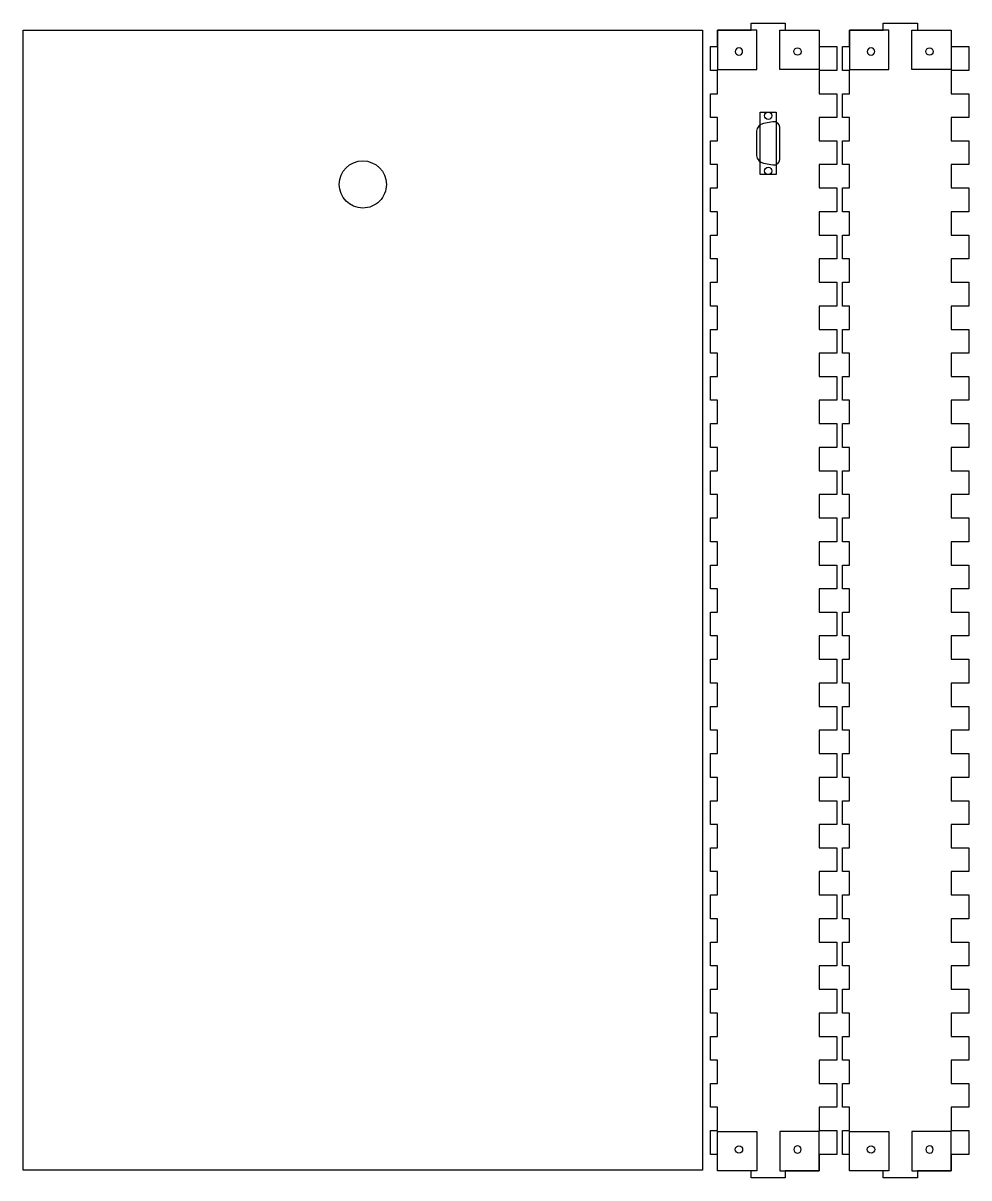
# Model space of a CAD drawing. Extents: x 52 to 1137, y 257 to 858.
# Drawn here: x 701 to 1137, y 325 to 858 of the extents above; entities that cross this region are included whole.
import ezdxf

# ---------------------------------------------------------------- set-up
doc = ezdxf.new("R2010")
doc.units = 0
doc.layers.add('Calque_1', color=7, linetype='CONTINUOUS')

msp = doc.modelspace()

# ---------------------------------------------------------------- linework, layer by layer
at = {"layer": 'Calque_1', "color": 1}
for p, q in [((700.600312, 854.857261), (1014.200192, 854.857261)), ((700.600312, 328.252687), (700.600312, 854.857261)), ((1014.200192, 854.857261), (1014.200192, 328.252687)), ((1021.079344, 847.226249), (1021.079344, 854.857255)), ((1021.079344, 854.857255), (1036.670456, 854.857255)), ((1036.670456, 854.857255), (1036.670456, 858.05726)), ((1036.670456, 858.05726), (1052.421566, 858.05726)), ((1052.421566, 858.05726), (1052.421566, 854.857255)), ((1052.421566, 854.857255), (1068.012676, 854.857255)), ((1068.012676, 854.857255), (1068.012676, 847.226249)), ((1082.033269, 847.22624), (1082.033269, 854.857261)), ((1082.033269, 854.857261), (1097.624382, 854.857261)), ((1097.624382, 854.857261), (1097.624382, 858.05726)), ((1097.624382, 858.05726), (1113.375492, 858.05726)), ((1113.375492, 858.05726), (1113.375492, 854.857261)), ((1113.375492, 854.857261), (1128.966601, 854.857261)), ((1128.966601, 854.857261), (1128.966601, 847.22624)), ((1017.879345, 836.235217), (1017.879345, 847.226249)), ((1017.879345, 847.226249), (1021.079344, 847.226249)), ((1032.72936, 844.907275), (1032.72936, 844.907275)), ((1056.362639, 844.907263), (1056.362639, 844.907263)), ((1068.012676, 847.226249), (1076.212433, 847.226249)), ((1076.212433, 847.226249), (1076.212433, 836.235217)), ((1078.83327, 836.23522), (1078.83327, 847.22624)), ((1078.83327, 847.22624), (1082.033269, 847.22624)), ((1093.683274, 844.907272), (1093.683274, 844.907272)), ((1117.316564, 844.90726), (1117.316564, 844.90726)), ((1128.966601, 847.22624), (1137.166359, 847.22624)), ((1137.166359, 847.22624), (1137.166359, 836.23522)), ((1021.079344, 836.235217), (1017.879345, 836.235217)), ((1021.079344, 825.457546), (1021.079344, 836.235217)), ((1076.212433, 836.235217), (1068.012676, 836.235217)), ((1068.012676, 836.235217), (1068.012676, 825.457546)), ((1082.033269, 836.23522), (1078.83327, 836.23522)), ((1082.033269, 825.457532), (1082.033269, 836.23522)), ((1137.166359, 836.23522), (1128.966601, 836.23522)), ((1128.966601, 836.23522), (1128.966601, 825.457532)), ((1017.879345, 814.466515), (1017.879345, 825.457546)), ((1017.879345, 825.457546), (1021.079344, 825.457546)), ((1068.012676, 825.457546), (1076.212433, 825.457546)), ((1076.212433, 825.457546), (1076.212433, 814.466515)), ((1078.83327, 814.466512), (1078.83327, 825.457532)), ((1078.83327, 825.457532), (1082.033269, 825.457532)), ((1128.966601, 825.457532), (1137.166359, 825.457532)), ((1137.166359, 825.457532), (1137.166359, 814.466512)), ((1021.079344, 814.466515), (1017.879345, 814.466515)), ((1021.079344, 803.688815), (1021.079344, 814.466515)), ((1046.678962, 812.433101), (1042.415319, 811.735504)), ((1044.546031, 813.578079), (1044.546031, 813.578079)), ((1076.212433, 814.466515), (1068.012676, 814.466515)), ((1068.012676, 814.466515), (1068.012676, 803.688815)), ((1082.033269, 814.466512), (1078.83327, 814.466512)), ((1082.033269, 803.688826), (1082.033269, 814.466512)), ((1137.166359, 814.466512), (1128.966601, 814.466512)), ((1128.966601, 814.466512), (1128.966601, 803.688826)), ((1039.19601, 808.186842), (1039.19601, 796.869364)), ((1049.896014, 795.119784), (1049.896014, 809.93645)), ((1017.879345, 792.697812), (1017.879345, 803.688815)), ((1017.879345, 803.688815), (1021.079344, 803.688815)), ((1068.012676, 803.688815), (1076.212433, 803.688815)), ((1076.212433, 803.688815), (1076.212433, 792.697812)), ((1078.83327, 792.697806), (1078.83327, 803.688826)), ((1078.83327, 803.688826), (1082.033269, 803.688826)), ((1128.966601, 803.688826), (1137.166359, 803.688826)), ((1137.166359, 803.688826), (1137.166359, 792.697806)), ((1021.079344, 792.697812), (1017.879345, 792.697812)), ((1021.079344, 781.920112), (1021.079344, 792.697812)), ((1042.415319, 793.32073), (1046.678962, 792.623133)), ((1076.212433, 792.697812), (1068.012676, 792.697812)), ((1068.012676, 792.697812), (1068.012676, 781.920112)), ((1082.033269, 792.697806), (1078.83327, 792.697806)), ((1082.033269, 781.920118), (1082.033269, 792.697806)), ((1137.166359, 792.697806), (1128.966601, 792.697806)), ((1128.966601, 792.697806), (1128.966601, 781.920118)), ((1044.546031, 788.078102), (1044.546031, 788.078102)), ((868.3003, 783.550719), (868.3003, 783.550719)), ((1017.879345, 770.929109), (1017.879345, 781.920112)), ((1017.879345, 781.920112), (1021.079344, 781.920112)), ((1068.012676, 781.920112), (1076.212433, 781.920112)), ((1076.212433, 781.920112), (1076.212433, 770.929109)), ((1078.83327, 770.929098), (1078.83327, 781.920118)), ((1078.83327, 781.920118), (1082.033269, 781.920118)), ((1128.966601, 781.920118), (1137.166359, 781.920118)), ((1137.166359, 781.920118), (1137.166359, 770.929098)), ((1021.079344, 770.929109), (1017.879345, 770.929109)), ((1021.079344, 760.15141), (1021.079344, 770.929109)), ((1076.212433, 770.929109), (1068.012676, 770.929109)), ((1068.012676, 770.929109), (1068.012676, 760.15141)), ((1082.033269, 770.929098), (1078.83327, 770.929098)), ((1082.033269, 760.151413), (1082.033269, 770.929098)), ((1137.166359, 770.929098), (1128.966601, 770.929098)), ((1128.966601, 770.929098), (1128.966601, 760.151413)), ((1017.879345, 749.160407), (1017.879345, 760.15141)), ((1017.879345, 760.15141), (1021.079344, 760.15141)), ((1068.012676, 760.15141), (1076.212433, 760.15141)), ((1076.212433, 760.15141), (1076.212433, 749.160407)), ((1078.83327, 749.160393), (1078.83327, 760.151413)), ((1078.83327, 760.151413), (1082.033269, 760.151413)), ((1128.966601, 760.151413), (1137.166359, 760.151413)), ((1137.166359, 760.151413), (1137.166359, 749.160393)), ((1021.079344, 749.160407), (1017.879345, 749.160407)), ((1021.079344, 738.382707), (1021.079344, 749.160407)), ((1076.212433, 749.160407), (1068.012676, 749.160407)), ((1068.012676, 749.160407), (1068.012676, 738.382707)), ((1082.033269, 749.160393), (1078.83327, 749.160393)), ((1082.033269, 738.382704), (1082.033269, 749.160393)), ((1137.166359, 749.160393), (1128.966601, 749.160393)), ((1128.966601, 749.160393), (1128.966601, 738.382704)), ((1017.879345, 727.391676), (1017.879345, 738.382707)), ((1017.879345, 738.382707), (1021.079344, 738.382707)), ((1068.012676, 738.382707), (1076.212433, 738.382707)), ((1076.212433, 738.382707), (1076.212433, 727.391676)), ((1078.83327, 727.391684), (1078.83327, 738.382704)), ((1078.83327, 738.382704), (1082.033269, 738.382704)), ((1128.966601, 738.382704), (1137.166359, 738.382704)), ((1137.166359, 738.382704), (1137.166359, 727.391684)), ((1021.079344, 727.391676), (1017.879345, 727.391676)), ((1021.079344, 716.614004), (1021.079344, 727.391676)), ((1076.212433, 727.391676), (1068.012676, 727.391676)), ((1068.012676, 727.391676), (1068.012676, 716.614004)), ((1082.033269, 727.391684), (1078.83327, 727.391684)), ((1082.033269, 716.613999), (1082.033269, 727.391684)), ((1137.166359, 727.391684), (1128.966601, 727.391684)), ((1128.966601, 727.391684), (1128.966601, 716.613999)), ((1017.879345, 705.622973), (1017.879345, 716.614004)), ((1017.879345, 716.614004), (1021.079344, 716.614004)), ((1068.012676, 716.614004), (1076.212433, 716.614004)), ((1076.212433, 716.614004), (1076.212433, 705.622973)), ((1078.83327, 705.622979), (1078.83327, 716.613999)), ((1078.83327, 716.613999), (1082.033269, 716.613999)), ((1128.966601, 716.613999), (1137.166359, 716.613999)), ((1137.166359, 716.613999), (1137.166359, 705.622979)), ((1021.079344, 705.622973), (1017.879345, 705.622973)), ((1021.079344, 694.845302), (1021.079344, 705.622973)), ((1076.212433, 705.622973), (1068.012676, 705.622973)), ((1068.012676, 705.622973), (1068.012676, 694.845302)), ((1082.033269, 705.622979), (1078.83327, 705.622979)), ((1082.033269, 694.84529), (1082.033269, 705.622979)), ((1137.166359, 705.622979), (1128.966601, 705.622979)), ((1128.966601, 705.622979), (1128.966601, 694.84529)), ((1017.879345, 683.85427), (1017.879345, 694.845302)), ((1017.879345, 694.845302), (1021.079344, 694.845302)), ((1068.012676, 694.845302), (1076.212433, 694.845302)), ((1076.212433, 694.845302), (1076.212433, 683.85427)), ((1078.83327, 683.85427), (1078.83327, 694.84529)), ((1078.83327, 694.84529), (1082.033269, 694.84529)), ((1128.966601, 694.84529), (1137.166359, 694.84529)), ((1137.166359, 694.84529), (1137.166359, 683.85427)), ((1021.079344, 683.85427), (1017.879345, 683.85427)), ((1021.079344, 673.076571), (1021.079344, 683.85427)), ((1076.212433, 683.85427), (1068.012676, 683.85427)), ((1068.012676, 683.85427), (1068.012676, 673.076571)), ((1082.033269, 683.85427), (1078.83327, 683.85427)), ((1082.033269, 673.076582), (1082.033269, 683.85427)), ((1137.166359, 683.85427), (1128.966601, 683.85427)), ((1128.966601, 683.85427), (1128.966601, 673.076582)), ((1017.879345, 662.085568), (1017.879345, 673.076571)), ((1017.879345, 673.076571), (1021.079344, 673.076571)), ((1068.012676, 673.076571), (1076.212433, 673.076571)), ((1076.212433, 673.076571), (1076.212433, 662.085568)), ((1078.83327, 662.085562), (1078.83327, 673.076582)), ((1078.83327, 673.076582), (1082.033269, 673.076582)), ((1128.966601, 673.076582), (1137.166359, 673.076582)), ((1137.166359, 673.076582), (1137.166359, 662.085562)), ((1021.079344, 662.085568), (1017.879345, 662.085568)), ((1021.079344, 651.307868), (1021.079344, 662.085568)), ((1076.212433, 662.085568), (1068.012676, 662.085568)), ((1068.012676, 662.085568), (1068.012676, 651.307868)), ((1082.033269, 662.085562), (1078.83327, 662.085562)), ((1082.033269, 651.307877), (1082.033269, 662.085562)), ((1137.166359, 662.085562), (1128.966601, 662.085562)), ((1128.966601, 662.085562), (1128.966601, 651.307877)), ((1017.879345, 640.316865), (1017.879345, 651.307868)), ((1017.879345, 651.307868), (1021.079344, 651.307868)), ((1068.012676, 651.307868), (1076.212433, 651.307868)), ((1076.212433, 651.307868), (1076.212433, 640.316865)), ((1078.83327, 640.316857), (1078.83327, 651.307877)), ((1078.83327, 651.307877), (1082.033269, 651.307877)), ((1128.966601, 651.307877), (1137.166359, 651.307877)), ((1137.166359, 651.307877), (1137.166359, 640.316857)), ((1021.079344, 640.316865), (1017.879345, 640.316865)), ((1021.079344, 629.539166), (1021.079344, 640.316865)), ((1076.212433, 640.316865), (1068.012676, 640.316865)), ((1068.012676, 640.316865), (1068.012676, 629.539166)), ((1082.033269, 640.316857), (1078.83327, 640.316857)), ((1082.033269, 629.539168), (1082.033269, 640.316857)), ((1137.166359, 640.316857), (1128.966601, 640.316857)), ((1128.966601, 640.316857), (1128.966601, 629.539168)), ((1017.879345, 618.548162), (1017.879345, 629.539166)), ((1017.879345, 629.539166), (1021.079344, 629.539166)), ((1068.012676, 629.539166), (1076.212433, 629.539166)), ((1076.212433, 629.539166), (1076.212433, 618.548162)), ((1078.83327, 618.54814), (1078.83327, 629.539168)), ((1078.83327, 629.539168), (1082.033269, 629.539168)), ((1128.966601, 629.539168), (1137.166359, 629.539168)), ((1137.166359, 629.539168), (1137.166359, 618.54814)), ((1021.079344, 618.548162), (1017.879345, 618.548162)), ((1021.079344, 607.770463), (1021.079344, 618.548162)), ((1076.212433, 618.548162), (1068.012676, 618.548162)), ((1068.012676, 618.548162), (1068.012676, 607.770463)), ((1082.033269, 618.54814), (1078.83327, 618.54814)), ((1082.033269, 607.770468), (1082.033269, 618.54814)), ((1137.166359, 618.54814), (1128.966601, 618.54814)), ((1128.966601, 618.54814), (1128.966601, 607.770468)), ((1017.879345, 596.779432), (1017.879345, 607.770463)), ((1017.879345, 607.770463), (1021.079344, 607.770463)), ((1068.012676, 607.770463), (1076.212433, 607.770463)), ((1076.212433, 607.770463), (1076.212433, 596.779432)), ((1078.83327, 596.779437), (1078.83327, 607.770468)), ((1078.83327, 607.770468), (1082.033269, 607.770468)), ((1128.966601, 607.770468), (1137.166359, 607.770468)), ((1137.166359, 607.770468), (1137.166359, 596.779437)), ((1021.079344, 596.779432), (1017.879345, 596.779432)), ((1021.079344, 586.00176), (1021.079344, 596.779432)), ((1076.212433, 596.779432), (1068.012676, 596.779432)), ((1068.012676, 596.779432), (1068.012676, 586.00176)), ((1082.033269, 596.779437), (1078.83327, 596.779437)), ((1082.033269, 586.001766), (1082.033269, 596.779437)), ((1137.166359, 596.779437), (1128.966601, 596.779437)), ((1128.966601, 596.779437), (1128.966601, 586.001766)), ((1017.879345, 575.010729), (1017.879345, 586.00176)), ((1017.879345, 586.00176), (1021.079344, 586.00176)), ((1068.012676, 586.00176), (1076.212433, 586.00176)), ((1076.212433, 586.00176), (1076.212433, 575.010729)), ((1078.83327, 575.010734), (1078.83327, 586.001766)), ((1078.83327, 586.001766), (1082.033269, 586.001766)), ((1128.966601, 586.001766), (1137.166359, 586.001766)), ((1137.166359, 586.001766), (1137.166359, 575.010734)), ((1021.079344, 575.010729), (1017.879345, 575.010729)), ((1021.079344, 564.233058), (1021.079344, 575.010729)), ((1076.212433, 575.010729), (1068.012676, 575.010729)), ((1068.012676, 575.010729), (1068.012676, 564.233058)), ((1082.033269, 575.010734), (1078.83327, 575.010734)), ((1082.033269, 564.233063), (1082.033269, 575.010734)), ((1137.166359, 575.010734), (1128.966601, 575.010734)), ((1128.966601, 575.010734), (1128.966601, 564.233063)), ((1017.879345, 553.242026), (1017.879345, 564.233058)), ((1017.879345, 564.233058), (1021.079344, 564.233058)), ((1068.012676, 564.233058), (1076.212433, 564.233058)), ((1076.212433, 564.233058), (1076.212433, 553.242026)), ((1078.83327, 553.242032), (1078.83327, 564.233063)), ((1078.83327, 564.233063), (1082.033269, 564.233063)), ((1128.966601, 564.233063), (1137.166359, 564.233063)), ((1137.166359, 564.233063), (1137.166359, 553.242032)), ((1021.079344, 553.242026), (1017.879345, 553.242026)), ((1021.079344, 542.464355), (1021.079344, 553.242026)), ((1076.212433, 553.242026), (1068.012676, 553.242026)), ((1068.012676, 553.242026), (1068.012676, 542.464355)), ((1082.033269, 553.242032), (1078.83327, 553.242032)), ((1082.033269, 542.46436), (1082.033269, 553.242032)), ((1137.166359, 553.242032), (1128.966601, 553.242032)), ((1128.966601, 553.242032), (1128.966601, 542.46436)), ((1017.879345, 531.473324), (1017.879345, 542.464355)), ((1017.879345, 542.464355), (1021.079344, 542.464355)), ((1068.012676, 542.464355), (1076.212433, 542.464355)), ((1076.212433, 542.464355), (1076.212433, 531.473324)), ((1078.83327, 531.473329), (1078.83327, 542.46436)), ((1078.83327, 542.46436), (1082.033269, 542.46436)), ((1128.966601, 542.46436), (1137.166359, 542.46436)), ((1137.166359, 542.46436), (1137.166359, 531.473329)), ((1021.079344, 531.473324), (1017.879345, 531.473324)), ((1021.079344, 520.695624), (1021.079344, 531.473324)), ((1076.212433, 531.473324), (1068.012676, 531.473324)), ((1068.012676, 531.473324), (1068.012676, 520.695624)), ((1082.033269, 531.473329), (1078.83327, 531.473329)), ((1082.033269, 520.69563), (1082.033269, 531.473329)), ((1137.166359, 531.473329), (1128.966601, 531.473329)), ((1128.966601, 531.473329), (1128.966601, 520.69563)), ((1017.879345, 509.704621), (1017.879345, 520.695624)), ((1017.879345, 520.695624), (1021.079344, 520.695624)), ((1068.012676, 520.695624), (1076.212433, 520.695624)), ((1076.212433, 520.695624), (1076.212433, 509.704621)), ((1078.83327, 509.704626), (1078.83327, 520.69563)), ((1078.83327, 520.69563), (1082.033269, 520.69563)), ((1128.966601, 520.69563), (1137.166359, 520.69563)), ((1137.166359, 520.69563), (1137.166359, 509.704626)), ((1021.079344, 509.704621), (1017.879345, 509.704621)), ((1021.079344, 498.926921), (1021.079344, 509.704621)), ((1076.212433, 509.704621), (1068.012676, 509.704621)), ((1068.012676, 509.704621), (1068.012676, 498.926921)), ((1082.033269, 509.704626), (1078.83327, 509.704626)), ((1082.033269, 498.926927), (1082.033269, 509.704626)), ((1137.166359, 509.704626), (1128.966601, 509.704626)), ((1128.966601, 509.704626), (1128.966601, 498.926927)), ((1017.879345, 487.935918), (1017.879345, 498.926921)), ((1017.879345, 498.926921), (1021.079344, 498.926921)), ((1068.012676, 498.926921), (1076.212433, 498.926921)), ((1076.212433, 498.926921), (1076.212433, 487.935918)), ((1078.83327, 487.935924), (1078.83327, 498.926927)), ((1078.83327, 498.926927), (1082.033269, 498.926927)), ((1128.966601, 498.926927), (1137.166359, 498.926927)), ((1137.166359, 498.926927), (1137.166359, 487.935924)), ((1021.079344, 487.935918), (1017.879345, 487.935918)), ((1021.079344, 477.158219), (1021.079344, 487.935918)), ((1076.212433, 487.935918), (1068.012676, 487.935918)), ((1068.012676, 487.935918), (1068.012676, 477.158219)), ((1082.033269, 487.935924), (1078.83327, 487.935924)), ((1082.033269, 477.158224), (1082.033269, 487.935924)), ((1137.166359, 487.935924), (1128.966601, 487.935924)), ((1128.966601, 487.935924), (1128.966601, 477.158224)), ((1017.879345, 466.167187), (1017.879345, 477.158219)), ((1017.879345, 477.158219), (1021.079344, 477.158219)), ((1068.012676, 477.158219), (1076.212433, 477.158219)), ((1076.212433, 477.158219), (1076.212433, 466.167187)), ((1078.83327, 466.167193), (1078.83327, 477.158224)), ((1078.83327, 477.158224), (1082.033269, 477.158224)), ((1128.966601, 477.158224), (1137.166359, 477.158224)), ((1137.166359, 477.158224), (1137.166359, 466.167193)), ((1021.079344, 466.167187), (1017.879345, 466.167187)), ((1021.079344, 455.389516), (1021.079344, 466.167187)), ((1076.212433, 466.167187), (1068.012676, 466.167187)), ((1068.012676, 466.167187), (1068.012676, 455.389516)), ((1082.033269, 466.167193), (1078.83327, 466.167193)), ((1082.033269, 455.389522), (1082.033269, 466.167193)), ((1137.166359, 466.167193), (1128.966601, 466.167193)), ((1128.966601, 466.167193), (1128.966601, 455.389522)), ((1017.879345, 444.398485), (1017.879345, 455.389516)), ((1017.879345, 455.389516), (1021.079344, 455.389516)), ((1068.012676, 455.389516), (1076.212433, 455.389516)), ((1076.212433, 455.389516), (1076.212433, 444.398485)), ((1078.83327, 444.39849), (1078.83327, 455.389522)), ((1078.83327, 455.389522), (1082.033269, 455.389522)), ((1128.966601, 455.389522), (1137.166359, 455.389522)), ((1137.166359, 455.389522), (1137.166359, 444.39849)), ((1021.079344, 444.398485), (1017.879345, 444.398485)), ((1021.079344, 433.620813), (1021.079344, 444.398485)), ((1076.212433, 444.398485), (1068.012676, 444.398485)), ((1068.012676, 444.398485), (1068.012676, 433.620813)), ((1082.033269, 444.39849), (1078.83327, 444.39849)), ((1082.033269, 433.620819), (1082.033269, 444.39849)), ((1137.166359, 444.39849), (1128.966601, 444.39849)), ((1128.966601, 444.39849), (1128.966601, 433.620819)), ((1017.879345, 422.629782), (1017.879345, 433.620813)), ((1017.879345, 433.620813), (1021.079344, 433.620813)), ((1068.012676, 433.620813), (1076.212433, 433.620813)), ((1076.212433, 433.620813), (1076.212433, 422.629782)), ((1078.83327, 422.629788), (1078.83327, 433.620819)), ((1078.83327, 433.620819), (1082.033269, 433.620819)), ((1128.966601, 433.620819), (1137.166359, 433.620819)), ((1137.166359, 433.620819), (1137.166359, 422.629788)), ((1021.079344, 422.629782), (1017.879345, 422.629782)), ((1021.079344, 411.852111), (1021.079344, 422.629782)), ((1076.212433, 422.629782), (1068.012676, 422.629782)), ((1068.012676, 422.629782), (1068.012676, 411.852111)), ((1082.033269, 422.629788), (1078.83327, 422.629788)), ((1082.033269, 411.852116), (1082.033269, 422.629788)), ((1137.166359, 422.629788), (1128.966601, 422.629788)), ((1128.966601, 422.629788), (1128.966601, 411.852116)), ((1017.879345, 400.861079), (1017.879345, 411.852111)), ((1017.879345, 411.852111), (1021.079344, 411.852111)), ((1068.012676, 411.852111), (1076.212433, 411.852111)), ((1076.212433, 411.852111), (1076.212433, 400.861079)), ((1078.83327, 400.861085), (1078.83327, 411.852116)), ((1078.83327, 411.852116), (1082.033269, 411.852116)), ((1128.966601, 411.852116), (1137.166359, 411.852116)), ((1137.166359, 411.852116), (1137.166359, 400.861085)), ((1021.079344, 400.861079), (1017.879345, 400.861079)), ((1021.079344, 390.08338), (1021.079344, 400.861079)), ((1076.212433, 400.861079), (1068.012676, 400.861079)), ((1068.012676, 400.861079), (1068.012676, 390.08338)), ((1082.033269, 400.861085), (1078.83327, 400.861085)), ((1082.033269, 390.083385), (1082.033269, 400.861085)), ((1137.166359, 400.861085), (1128.966601, 400.861085)), ((1128.966601, 400.861085), (1128.966601, 390.083385)), ((1017.879345, 379.092377), (1017.879345, 390.08338)), ((1017.879345, 390.08338), (1021.079344, 390.08338)), ((1068.012676, 390.08338), (1076.212433, 390.08338)), ((1076.212433, 390.08338), (1076.212433, 379.092377)), ((1078.83327, 379.092382), (1078.83327, 390.083385)), ((1078.83327, 390.083385), (1082.033269, 390.083385)), ((1128.966601, 390.083385), (1137.166359, 390.083385)), ((1137.166359, 390.083385), (1137.166359, 379.092382)), ((1021.079344, 379.092377), (1017.879345, 379.092377)), ((1021.079344, 368.314677), (1021.079344, 379.092377)), ((1076.212433, 379.092377), (1068.012676, 379.092377)), ((1068.012676, 379.092377), (1068.012676, 368.314677)), ((1082.033269, 379.092382), (1078.83327, 379.092382)), ((1082.033269, 368.314683), (1082.033269, 379.092382)), ((1137.166359, 379.092382), (1128.966601, 379.092382)), ((1128.966601, 379.092382), (1128.966601, 368.314683)), ((1017.879345, 357.323674), (1017.879345, 368.314677)), ((1017.879345, 368.314677), (1021.079344, 368.314677)), ((1068.012676, 368.314677), (1076.212433, 368.314677)), ((1076.212433, 368.314677), (1076.212433, 357.323674)), ((1078.83327, 357.32368), (1078.83327, 368.314683)), ((1078.83327, 368.314683), (1082.033269, 368.314683)), ((1128.966601, 368.314683), (1137.166359, 368.314683)), ((1137.166359, 368.314683), (1137.166359, 357.32368)), ((1021.079344, 357.323674), (1017.879345, 357.323674)), ((1021.079344, 346.545974), (1021.079344, 357.323674)), ((1076.212433, 357.323674), (1068.012676, 357.323674)), ((1068.012676, 357.323674), (1068.012676, 346.545974)), ((1082.033269, 357.32368), (1078.83327, 357.32368)), ((1082.033269, 346.54598), (1082.033269, 357.32368)), ((1137.166359, 357.32368), (1128.966601, 357.32368)), ((1128.966601, 357.32368), (1128.966601, 346.54598)), ((1017.879345, 335.554971), (1017.879345, 346.545974)), ((1017.879345, 346.545974), (1021.079344, 346.545974)), ((1068.012676, 346.545974), (1076.212433, 346.545974)), ((1076.212433, 346.545974), (1076.212433, 335.554971)), ((1078.83327, 335.554977), (1078.83327, 346.54598)), ((1078.83327, 346.54598), (1082.033269, 346.54598)), ((1128.966601, 346.54598), (1137.166359, 346.54598)), ((1137.166359, 346.54598), (1137.166359, 335.554977)), ((1032.729356, 337.873873), (1032.729356, 337.873873)), ((1056.362651, 337.873917), (1056.362651, 337.873917)), ((1093.683281, 337.873907), (1093.683281, 337.873907)), ((1117.316577, 337.873922), (1117.316577, 337.873922)), ((1021.079344, 335.554971), (1017.879345, 335.554971)), ((1021.079344, 327.923937), (1021.079344, 335.554971)), ((1076.212433, 335.554971), (1068.012676, 335.554971)), ((1068.012676, 335.554971), (1068.012676, 327.923937)), ((1082.033269, 335.554977), (1078.83327, 335.554977)), ((1082.033269, 327.923942), (1082.033269, 335.554977)), ((1137.166359, 335.554977), (1128.966601, 335.554977)), ((1128.966601, 335.554977), (1128.966601, 327.923942)), ((1014.200192, 328.252687), (700.600312, 328.252687)), ((1036.670456, 327.923937), (1021.079344, 327.923937)), ((1036.670456, 324.723932), (1036.670456, 327.923937)), ((1068.012676, 327.923937), (1052.421566, 327.923937)), ((1052.421566, 327.923937), (1052.421566, 324.723932)), ((1097.624382, 327.923942), (1082.033269, 327.923942)), ((1097.624382, 324.723937), (1097.624382, 327.923942)), ((1128.966601, 327.923942), (1113.375492, 327.923942)), ((1113.375492, 327.923942), (1113.375492, 324.723937)), ((1052.421566, 324.723932), (1036.670456, 324.723932)), ((1113.375492, 324.723937), (1097.624382, 324.723937))]:
    msp.add_line(p, q, dxfattribs=at)
at = {"layer": 'Calque_1', "color": 3}
for p, q in [((1021.079335, 854.857267), (1021.079335, 836.670586)), ((1039.266044, 854.857267), (1021.079335, 854.857267)), ((1039.266044, 836.670586), (1039.266044, 854.857267)), ((1049.825954, 836.670573), (1049.825954, 854.857255)), ((1049.825954, 854.857255), (1068.012664, 854.857255)), ((1068.012664, 854.857255), (1068.012664, 836.670573)), ((1082.033249, 854.857265), (1082.033249, 836.670583)), ((1100.219958, 854.857265), (1082.033249, 854.857265)), ((1100.219958, 836.670583), (1100.219958, 854.857265)), ((1110.77988, 836.67057), (1110.77988, 854.857252)), ((1110.77988, 854.857252), (1128.96659, 854.857252)), ((1128.96659, 854.857252), (1128.96659, 836.67057)), ((1021.079335, 836.670586), (1039.266044, 836.670586)), ((1068.012664, 836.670573), (1049.825954, 836.670573)), ((1082.033249, 836.670583), (1100.219958, 836.670583)), ((1128.96659, 836.67057), (1110.77988, 836.67057)), ((1040.866235, 788.078094), (1040.866235, 816.978098)), ((1040.866235, 816.978098), (1048.225876, 816.978098)), ((1048.225876, 816.978098), (1048.225876, 788.078094)), ((1048.225876, 788.078094), (1040.866235, 788.078094)), ((1021.07933, 327.92388), (1021.07933, 346.110562)), ((1021.07933, 346.110562), (1039.26604, 346.110562)), ((1039.26604, 346.110562), (1039.26604, 327.92388)), ((1068.012677, 346.110605), (1049.825967, 346.110605)), ((1049.825967, 346.110605), (1049.825967, 327.923924)), ((1068.012677, 327.923924), (1068.012677, 346.110605)), ((1082.033255, 327.923914), (1082.033255, 346.110596)), ((1082.033255, 346.110596), (1100.219965, 346.110596)), ((1100.219965, 346.110596), (1100.219965, 327.923914)), ((1128.966602, 346.110611), (1110.779893, 346.110611)), ((1110.779893, 346.110611), (1110.779893, 327.92393)), ((1128.966602, 327.92393), (1128.966602, 346.110611)), ((1039.26604, 327.92388), (1021.07933, 327.92388)), ((1049.825967, 327.923924), (1068.012677, 327.923924)), ((1100.219965, 327.923914), (1082.033255, 327.923914)), ((1110.779893, 327.92393), (1128.966602, 327.92393))]:
    msp.add_line(p, q, dxfattribs=at)
at = {"layer": 'Calque_1', "color": 1}
for points in [[(1031.029338, 846.607269), (1030.090459, 846.607265), (1029.329348, 845.846154), (1029.329345, 844.907275)], [(1029.329345, 844.907275), (1029.329348, 843.968396), (1030.090459, 843.207285), (1031.029338, 843.207281)], [(1032.231432, 846.10936), (1031.912615, 846.428171), (1031.480209, 846.607275), (1031.029338, 846.607269)], [(1031.029338, 843.207281), (1031.480209, 843.207276), (1031.912615, 843.386379), (1032.231432, 843.70519)], [(1032.72936, 844.907275), (1032.729358, 845.358146), (1032.550248, 845.790549), (1032.231432, 846.10936)], [(1032.231432, 843.70519), (1032.550248, 844.024001), (1032.729358, 844.456404), (1032.72936, 844.907275)], [(1056.362639, 844.907263), (1056.36264, 845.358133), (1056.541751, 845.790537), (1056.860567, 846.109348)], [(1056.860567, 843.705177), (1056.541751, 844.023988), (1056.36264, 844.456392), (1056.362639, 844.907263)], [(1056.860567, 846.109348), (1057.179383, 846.428159), (1057.61179, 846.607262), (1058.062661, 846.607256)], [(1058.062661, 843.207269), (1057.61179, 843.207263), (1057.179383, 843.386366), (1056.860567, 843.705177)], [(1058.062661, 846.607256), (1059.00154, 846.607253), (1059.762651, 845.846142), (1059.762654, 844.907263)], [(1059.762654, 844.907263), (1059.762651, 843.968383), (1059.00154, 843.207272), (1058.062661, 843.207269)], [(1091.983252, 846.607266), (1091.044373, 846.607263), (1090.283262, 845.846152), (1090.283259, 844.907272)], [(1090.283259, 844.907272), (1090.283262, 843.968393), (1091.044373, 843.207282), (1091.983252, 843.207279)], [(1093.185346, 846.109358), (1092.866529, 846.428169), (1092.434123, 846.607272), (1091.983252, 846.607266)], [(1091.983252, 843.207279), (1092.434123, 843.207273), (1092.866529, 843.386376), (1093.185346, 843.705187)], [(1093.683274, 844.907272), (1093.683273, 845.358143), (1093.504162, 845.790546), (1093.185346, 846.109358)], [(1093.185346, 843.705187), (1093.504162, 844.023998), (1093.683273, 844.456402), (1093.683274, 844.907272)], [(1117.316564, 844.90726), (1117.316566, 845.35813), (1117.495676, 845.790534), (1117.814492, 846.109345)], [(1117.814492, 843.705174), (1117.495676, 844.023986), (1117.316566, 844.456389), (1117.316564, 844.90726)], [(1117.814492, 846.109345), (1118.133309, 846.428156), (1118.565715, 846.607259), (1119.016586, 846.607253)], [(1119.016586, 843.207266), (1118.565715, 843.20726), (1118.133309, 843.386363), (1117.814492, 843.705174)], [(1119.016586, 846.607253), (1119.955465, 846.60725), (1120.716576, 845.846139), (1120.71658, 844.90726)], [(1120.71658, 844.90726), (1120.716576, 843.968381), (1119.955465, 843.207269), (1119.016586, 843.207266)], [(1042.846032, 815.278078), (1042.846031, 815.728947), (1043.025138, 816.161349), (1043.343949, 816.480161)], [(1043.343949, 816.480161), (1043.662761, 816.798974), (1044.095163, 816.978081), (1044.546031, 816.978081)], [(1044.546031, 816.978081), (1044.9969, 816.978081), (1045.429302, 816.798974), (1045.748113, 816.480161)], [(1045.748113, 816.480161), (1046.066925, 816.161349), (1046.246031, 815.728947), (1046.246031, 815.278078)], [(1042.415319, 811.735504), (1040.645334, 811.446283), (1039.19601, 809.849018), (1039.19601, 808.186842)], [(1044.546031, 813.578079), (1043.607148, 813.578079), (1042.846032, 814.339195), (1042.846032, 815.278078)], [(1046.246031, 815.278078), (1046.24603, 814.339195), (1045.484915, 813.578079), (1044.546031, 813.578079)], [(1049.896014, 809.93645), (1049.896014, 811.598598), (1048.448637, 812.722012), (1046.678962, 812.433101)], [(1039.19601, 796.869364), (1039.19601, 795.207498), (1040.644995, 793.610826), (1042.415319, 793.32073)], [(1046.678962, 792.623133), (1048.448637, 792.334194), (1049.896014, 793.456733), (1049.896014, 795.119784)], [(846.500299, 783.550719), (846.500307, 789.570612), (851.380393, 794.450697), (857.400286, 794.450705)], [(857.400286, 794.450705), (863.42019, 794.450713), (868.300292, 789.570623), (868.3003, 783.550719)], [(1043.343949, 788.576022), (1043.025138, 788.894834), (1042.846031, 789.327236), (1042.846032, 789.778105)], [(1042.846032, 789.778105), (1042.846032, 790.716988), (1043.607148, 791.478104), (1044.546031, 791.478104)], [(1044.546031, 791.478104), (1045.484915, 791.478104), (1046.24603, 790.716988), (1046.246031, 789.778105)], [(1046.246031, 789.778105), (1046.246031, 789.327236), (1046.066925, 788.894834), (1045.748113, 788.576022)], [(1044.546031, 788.078102), (1044.095163, 788.078103), (1043.662761, 788.25721), (1043.343949, 788.576022)], [(1045.748113, 788.576022), (1045.429302, 788.25721), (1044.9969, 788.078103), (1044.546031, 788.078102)], [(857.400286, 772.650704), (851.380382, 772.650712), (846.500291, 777.530815), (846.500299, 783.550719)], [(868.3003, 783.550719), (868.300304, 780.659854), (867.151914, 777.887391), (865.107764, 775.843241)], [(865.107764, 775.843241), (863.063614, 773.799091), (860.29115, 772.650701), (857.400286, 772.650704)], [(1029.32934, 337.873873), (1029.329344, 338.812752), (1030.090455, 339.573863), (1031.029334, 339.573866)], [(1031.029334, 336.173879), (1030.090455, 336.173882), (1029.329344, 336.934994), (1029.32934, 337.873873)], [(1031.029334, 339.573866), (1031.480205, 339.573872), (1031.912611, 339.394769), (1032.231427, 339.075958)], [(1032.231427, 336.671787), (1031.912611, 336.352976), (1031.480205, 336.173873), (1031.029334, 336.173879)], [(1032.231427, 339.075958), (1032.550244, 338.757147), (1032.729354, 338.324743), (1032.729356, 337.873873)], [(1032.729356, 337.873873), (1032.729354, 337.423002), (1032.550244, 336.990599), (1032.231427, 336.671787)], [(1056.86058, 339.076002), (1056.541763, 338.757191), (1056.362653, 338.324787), (1056.362651, 337.873917)], [(1056.362651, 337.873917), (1056.362653, 337.423046), (1056.541763, 336.990642), (1056.86058, 336.671831)], [(1058.062673, 339.57391), (1057.611802, 339.573916), (1057.179396, 339.394813), (1056.86058, 339.076002)], [(1056.86058, 336.671831), (1057.179396, 336.35302), (1057.611802, 336.173917), (1058.062673, 336.173923)], [(1059.762667, 337.873917), (1059.762663, 338.812796), (1059.001552, 339.573907), (1058.062673, 339.57391)], [(1058.062673, 336.173923), (1059.001552, 336.173926), (1059.762663, 336.935037), (1059.762667, 337.873917)], [(1090.283265, 337.873907), (1090.283269, 338.812786), (1091.04438, 339.573897), (1091.983259, 339.5739)], [(1091.983259, 336.173913), (1091.04438, 336.173916), (1090.283269, 336.935027), (1090.283265, 337.873907)], [(1091.983259, 339.5739), (1092.43413, 339.573906), (1092.866536, 339.394803), (1093.185353, 339.075992)], [(1093.185353, 336.671821), (1092.866536, 336.35301), (1092.43413, 336.173907), (1091.983259, 336.173913)], [(1093.185353, 339.075992), (1093.504169, 338.757181), (1093.68328, 338.324777), (1093.683281, 337.873907)], [(1093.683281, 337.873907), (1093.68328, 337.423036), (1093.504169, 336.990632), (1093.185353, 336.671821)], [(1117.814505, 339.076007), (1117.495689, 338.757196), (1117.316578, 338.324793), (1117.316577, 337.873922)], [(1117.316577, 337.873922), (1117.316578, 337.423051), (1117.495689, 336.990648), (1117.814505, 336.671837)], [(1119.016599, 339.573916), (1118.565728, 339.573922), (1118.133321, 339.394818), (1117.814505, 339.076007)], [(1117.814505, 336.671837), (1118.133321, 336.353026), (1118.565728, 336.173923), (1119.016599, 336.173928)], [(1120.716592, 337.873922), (1120.716589, 338.812801), (1119.955478, 339.573912), (1119.016599, 339.573916)], [(1119.016599, 336.173928), (1119.955478, 336.173932), (1120.716589, 336.935043), (1120.716592, 337.873922)]]:
    msp.add_open_spline(points, degree=3, dxfattribs=at)

doc.saveas('drawing.dxf')
